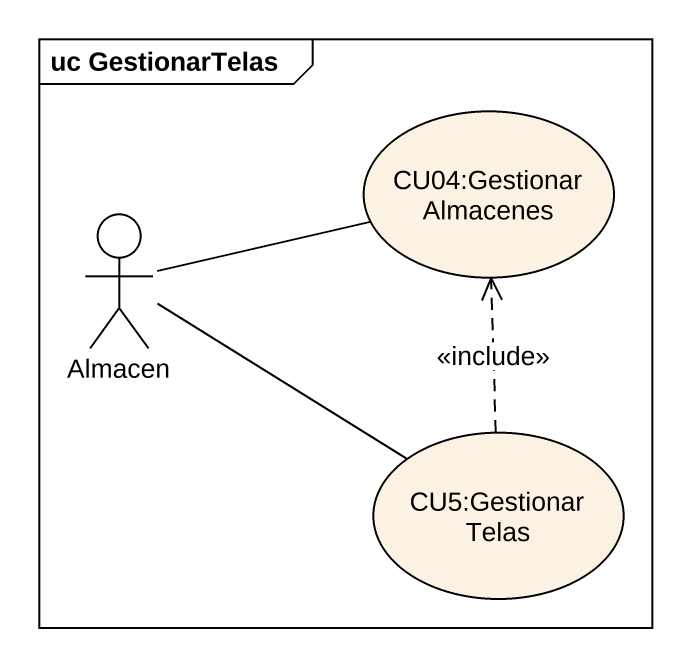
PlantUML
@startuml
mainframe uc GestionarTelas
actor Almacen
usecase "CU04:Gestionar Almacenes" as CU04_Gestionar_Almacenes
usecase "CU5:Gestionar Telas" as CU5_Gestionar_Telas
Almacen -right- CU04_Gestionar_Almacenes
Almacen -right- CU5_Gestionar_Telas
CU5_Gestionar_Telas .up.> CU04_Gestionar_Almacenes : <<include>>
@enduml
